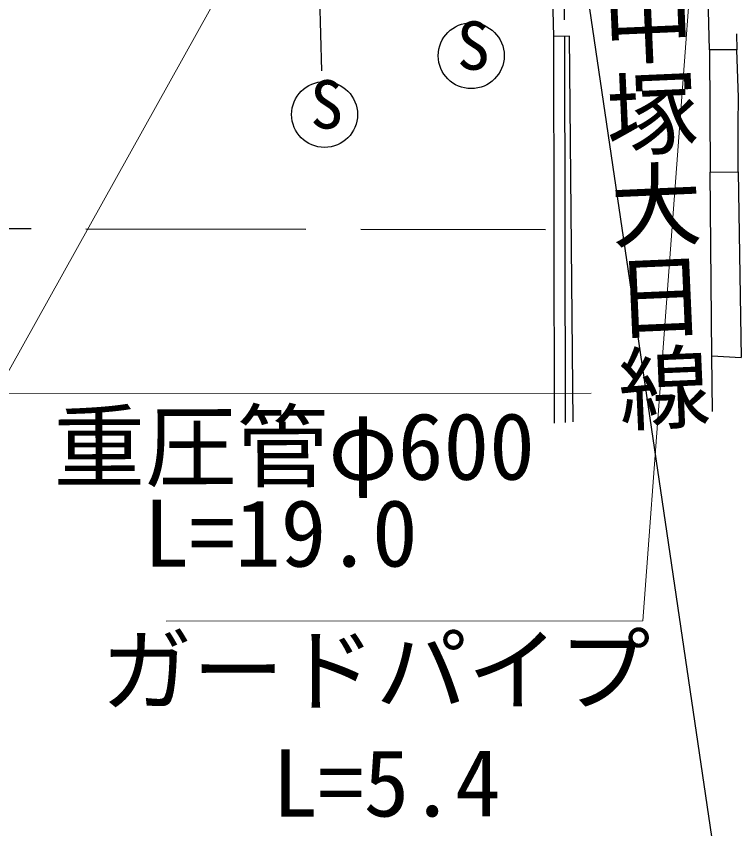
# Model space of a CAD drawing. Units: millimetres, scale not verified. Extents: x 40000 to 680000, y 20000 to 380000.
# Drawn here: x 77323 to 97066, y 238497 to 260684 of the extents above; entities that cross this region are included whole.
import ezdxf
from ezdxf.enums import TextEntityAlignment as Align

# ---------------------------------------------------------------- set-up
doc = ezdxf.new("R2010")
doc.units = ezdxf.units.MM
doc.header["$LTSCALE"] = 1000
doc.linetypes.add('DASHED', pattern=[7.5, 6, -1.5])
for name, color, linetype, lineweight in [('M-BGD', 7, 'Continuous', 25), ('M-BGD-EXST', 7, 'Continuous', 25), ('M-STR-HTXT', 7, 'Continuous', 13), ('M-STR-STRC', 7, 'Continuous', 25)]:
    doc.layers.add(name, color=color, linetype=linetype, lineweight=lineweight)
doc.layers.add('M-BMK-HTXT', color=7, linetype='Continuous')
doc.styles.add('@ＭＳ ゴシック', font='')
doc.styles.add('ＭＳ ゴシック', font='')
doc.styles.get('@ＭＳ ゴシック').set_extended_font_data('@MS Gothic')
doc.styles.get('ＭＳ ゴシック').set_extended_font_data('MS Gothic')

msp = doc.modelspace()

# ---------------------------------------------------------------- linework, layer by layer
at = {"layer": 'M-BGD', "linetype": 'DASHED'}
for p, q in [((96244, 259764), (96009, 267642)), ((96707, 267698), (96990, 259767)), ((91989, 260131), (91821, 266552)), ((92121, 266583), (92289, 260136)), ((96990, 259767), (96244, 259764)), ((96244, 259764), (96258, 256430)), ((97034, 258467), (96990, 259767)), ((97022, 257736), (97034, 258467)), ((97025, 256432), (97022, 257736)), ((96258, 256430), (97025, 256432)), ((96307, 251407), (96258, 256430)), ((97025, 256432), (97102, 251366)), ((64226, 254909), (91766, 254860)), ((96322, 249890), (96307, 251407)), ((96307, 251407), (97102, 251366))]:
    msp.add_line(p, q, dxfattribs=at)
at = {"layer": 'M-BGD'}
for p, q in [((92417, 260138), (91989, 260131)), ((92010, 249572), (91989, 260135)), ((92310, 249594), (92289, 260136)), ((92521, 249610), (92417, 260138))]:
    msp.add_line(p, q, dxfattribs=at)
at = {"layer": 'M-BGD-EXST'}
msp.add_line((85241, 274253), (85657, 259197), dxfattribs=at)
for centre in [(89738, 259607), (85736, 258001)]:
    msp.add_circle(centre, 900, dxfattribs=at)
at = {"layer": 'M-STR-HTXT'}
for points in [[(92440, 278531), (76762, 250379), (93012, 250396)], [(96352, 270111), (94417, 244176), (81417, 244162)]]:
    msp.add_lwpolyline(points, dxfattribs=at)
at = {"layer": 'M-STR-STRC'}
msp.add_line((91627, 269996), (96782, 235002), dxfattribs=at)

# ---------------------------------------------------------------- texts
at = {"layer": 'M-BGD-EXST', "style": 'ＭＳ ゴシック'}
for p in [(89349, 258827), (85347, 257221)]:
    msp.add_text('S', height=1320, rotation=0.062, dxfattribs=at).set_placement(p, align=Align.BOTTOM_LEFT)
at = {"layer": 'M-BMK-HTXT', "style": '@ＭＳ ゴシック'}
msp.add_text('市道中塚大日線', height=1833, rotation=272.498, dxfattribs=at).set_placement((95026, 249306), align=Align.MIDDLE_RIGHT)
at = {"layer": 'M-STR-HTXT', "style": 'ＭＳ ゴシック'}
for s, p in [('重圧管φ600', (84908, 247472)), ('L=19.0', (84538, 245104)), ('ガードパイプ', (87131, 241365)), ('L=5.4', (87427, 238283))]:
    msp.add_text(s, height=1833, rotation=0.062, dxfattribs=at).set_placement(p, align=Align.BOTTOM_CENTER)

doc.saveas('drawing.dxf')
